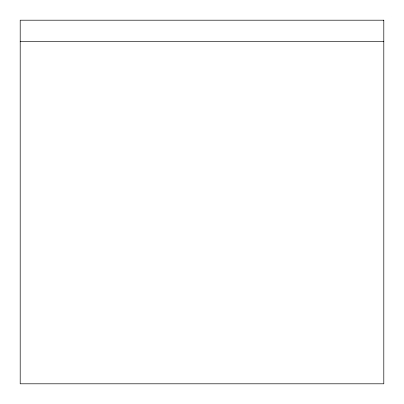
<?xml version="1.0" encoding="UTF-8"?>
<svg xmlns="http://www.w3.org/2000/svg" width="404" height="404" viewBox="0 0 404 404"><rect width="100%" height="100%" fill="white"/><g stroke="black" fill="none" stroke-linecap="round" stroke-linejoin="round"><path stroke-width="0.61" d="M20.2 41.41L383.8 41.41M383.8 20.2L20.2 20.2L20.2 383.8L383.8 383.8L383.8 20.2"/></g></svg>
